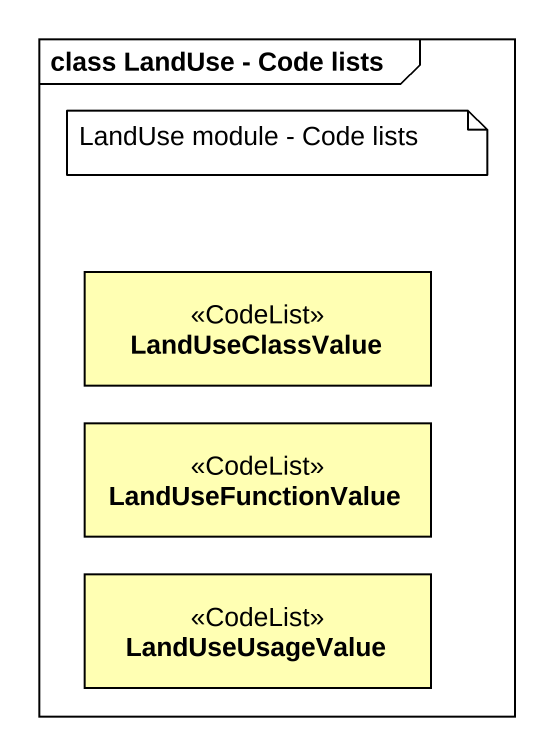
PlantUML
@startuml
mainframe class LandUse - Code lists
hide circle
hide empty members
class LandUseClassValue <<CodeList>> #FFFFB3
class LandUseFunctionValue <<CodeList>> #FFFFB3
class LandUseUsageValue <<CodeList>> #FFFFB3
note as N1
  LandUse module - Code lists
end note
@enduml
